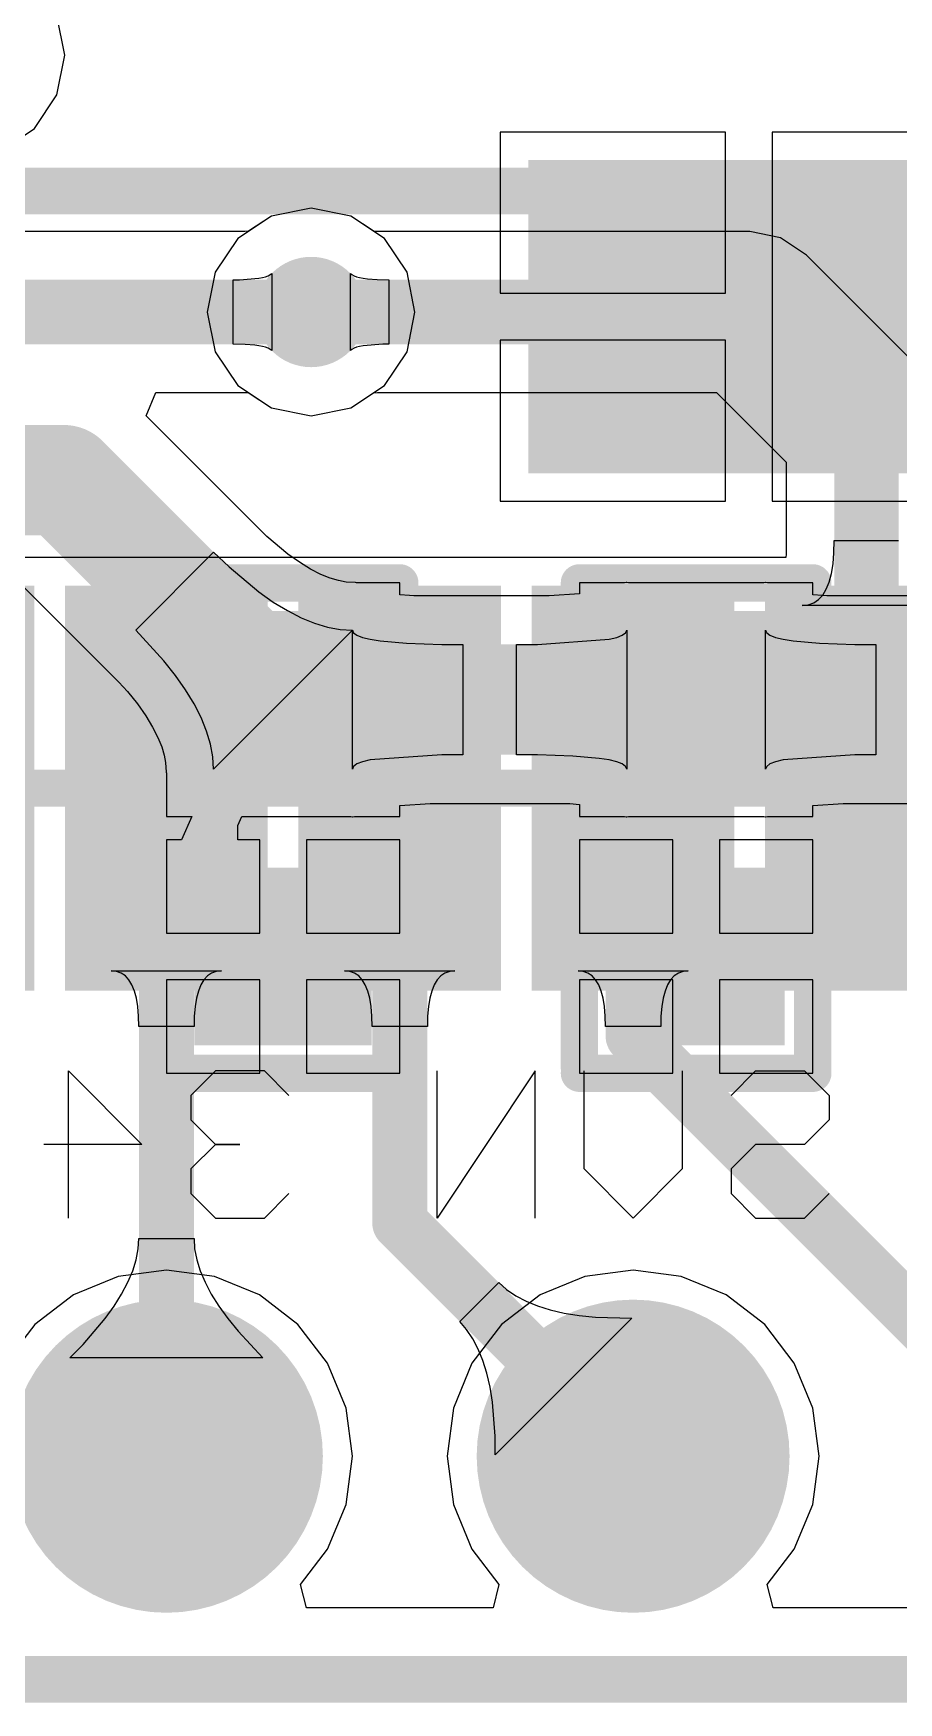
# Model space of a CAD drawing. Header units: millimetres. Extents: x 2.44 to 5.37, y 2.91 to 4.14.
# Drawn here: x 4.7865 to 4.9719, y 2.9072 to 3.2647 of the extents above; entities that cross this region are included whole.
import ezdxf

# ---------------------------------------------------------------- set-up
doc = ezdxf.new("R2010")
doc.units = ezdxf.units.MM
doc.header["$MEASUREMENT"] = 0
for name, color, linetype in [('BottomLayer', 5, 'Continuous'), ('BottomOverlay', 54, 'Continuous'), ('BottomPaste', 16, 'Continuous'), ('BottomSolder', 6, 'Continuous'), ('KeepOutLayer', 6, 'Continuous'), ('MidLayer1', 16, 'Continuous'), ('MidLayer2', 76, 'Continuous'), ('MultiLayer', 9, 'Continuous'), ('PadHoleLayer', 156, 'Continuous'), ('TopLayer', 1, 'Continuous'), ('TopOverlay', 2, 'Continuous'), ('TopPaste', 8, 'Continuous'), ('TopSolder', 216, 'Continuous'), ('ViaHoleLayer', 16, 'Continuous')]:
    doc.layers.add(name, color=color, linetype=linetype)

# ---------------------------------------------------------------- blocks, each defined once
blk = doc.blocks.new('C0603_3')
at = {"layer": 'TopLayer'}
for points in [[(-0.014, -0.008), (0.016, -0.008), (-0.014, 0.022), (0.016, 0.022)], [(0.041, -0.008), (0.071, -0.008), (0.041, 0.022), (0.071, 0.022)]]:
    blk.add_solid(points, dxfattribs=at)
at = {"layer": 'TopOverlay', "const_width": 0.008}
for points in [[(0.018, 0.032), (-0.024, 0.032)], [(-0.024, -0.018), (-0.024, 0.032)], [(0.08, 0.032), (0.038, 0.032)], [(0.081, -0.018), (0.081, 0.032)], [(0.018, -0.018), (-0.024, -0.018)], [(0.08, -0.018), (0.038, -0.018)]]:
    blk.add_lwpolyline(points, dxfattribs=at)
at = {"layer": 'TopOverlay', "const_width": 0.004}
for points in [[(-0.026, 0.032, 1), (-0.022, 0.032, 1)], [(-0.026, 0.032, 1), (-0.022, 0.032, 1)], [(0.016, 0.032, 1), (0.02, 0.032, 1)], [(0.036, 0.032, 1), (0.04, 0.032, 1)], [(0.078, 0.032, 1), (0.082, 0.032, 1)], [(0.079, 0.032, 1), (0.083, 0.032, 1)], [(-0.026, -0.018, 1), (-0.022, -0.018, 1)], [(-0.026, -0.018, 1), (-0.022, -0.018, 1)], [(0.016, -0.018, 1), (0.02, -0.018, 1)], [(0.036, -0.018, 1), (0.04, -0.018, 1)], [(0.078, -0.018, 1), (0.082, -0.018, 1)], [(0.079, -0.018, 1), (0.083, -0.018, 1)]]:
    blk.add_lwpolyline(points, format="xyb", close=True, dxfattribs=at)
at = {"layer": 'TopPaste'}
for points in [[(-0.014, -0.008), (0.016, -0.008), (-0.014, 0.022), (0.016, 0.022)], [(0.041, -0.008), (0.071, -0.008), (0.041, 0.022), (0.071, 0.022)]]:
    blk.add_solid(points, dxfattribs=at)
at = {"layer": 'TopSolder'}
for points in [[(-0.018, -0.012), (0.02, -0.012), (-0.018, 0.026), (0.02, 0.026)], [(0.037, -0.012), (0.075, -0.012), (0.037, 0.026), (0.075, 0.026)]]:
    blk.add_solid(points, dxfattribs=at)
blk = doc.blocks.new('C0603_5')
at = {"layer": 'TopLayer'}
for points in [[(-0.014, -0.008), (0.016, -0.008), (-0.014, 0.022), (0.016, 0.022)], [(0.041, -0.008), (0.071, -0.008), (0.041, 0.022), (0.071, 0.022)]]:
    blk.add_solid(points, dxfattribs=at)
at = {"layer": 'TopOverlay', "const_width": 0.008}
for points in [[(0.018, 0.032), (-0.024, 0.032)], [(-0.024, -0.018), (-0.024, 0.032)], [(0.08, 0.032), (0.038, 0.032)], [(0.081, -0.018), (0.081, 0.032)], [(0.018, -0.018), (-0.024, -0.018)], [(0.08, -0.018), (0.038, -0.018)]]:
    blk.add_lwpolyline(points, dxfattribs=at)
at = {"layer": 'TopOverlay', "const_width": 0.004}
for points in [[(-0.026, 0.032, 1), (-0.022, 0.032, 1)], [(-0.026, 0.032, 1), (-0.022, 0.032, 1)], [(0.016, 0.032, 1), (0.02, 0.032, 1)], [(0.036, 0.032, 1), (0.04, 0.032, 1)], [(0.078, 0.032, 1), (0.082, 0.032, 1)], [(0.079, 0.032, 1), (0.083, 0.032, 1)], [(-0.026, -0.018, 1), (-0.022, -0.018, 1)], [(-0.026, -0.018, 1), (-0.022, -0.018, 1)], [(0.016, -0.018, 1), (0.02, -0.018, 1)], [(0.036, -0.018, 1), (0.04, -0.018, 1)], [(0.078, -0.018, 1), (0.082, -0.018, 1)], [(0.079, -0.018, 1), (0.083, -0.018, 1)]]:
    blk.add_lwpolyline(points, format="xyb", close=True, dxfattribs=at)
at = {"layer": 'TopPaste'}
for points in [[(-0.014, -0.008), (0.016, -0.008), (-0.014, 0.022), (0.016, 0.022)], [(0.041, -0.008), (0.071, -0.008), (0.041, 0.022), (0.071, 0.022)]]:
    blk.add_solid(points, dxfattribs=at)
at = {"layer": 'TopSolder'}
for points in [[(-0.018, -0.012), (0.02, -0.012), (-0.018, 0.026), (0.02, 0.026)], [(0.037, -0.012), (0.075, -0.012), (0.037, 0.026), (0.075, 0.026)]]:
    blk.add_solid(points, dxfattribs=at)
blk = doc.blocks.new('HDR1X12_18')
at = {"layer": 'BottomLayer', "const_width": 0.02953}
for points in [[(0.18524, 0, 1), (0.21476, 0, 1)], [(0.28524, 0, 1), (0.31476, 0, 1)]]:
    blk.add_lwpolyline(points, format="xyb", close=True, dxfattribs=at)
at = {"layer": 'BottomSolder', "const_width": 0.03353}
for points in [[(0.18324, 0, 1), (0.21676, 0, 1)], [(0.28324, 0, 1), (0.31676, 0, 1)]]:
    blk.add_lwpolyline(points, format="xyb", close=True, dxfattribs=at)
at = {"layer": 'MidLayer1', "const_width": 0.02953}
for points in [[(0.18524, 0, 1), (0.21476, 0, 1)], [(0.28524, 0, 1), (0.31476, 0, 1)]]:
    blk.add_lwpolyline(points, format="xyb", close=True, dxfattribs=at)
at = {"layer": 'MidLayer2', "const_width": 0.02953}
for points in [[(0.18524, 0, 1), (0.21476, 0, 1)], [(0.28524, 0, 1), (0.31476, 0, 1)]]:
    blk.add_lwpolyline(points, format="xyb", close=True, dxfattribs=at)
at = {"layer": 'MultiLayer', "const_width": 0.02953}
for points in [[(0.18524, 0, 1), (0.21476, 0, 1)], [(0.28524, 0, 1), (0.31476, 0, 1)]]:
    blk.add_lwpolyline(points, format="xyb", close=True, dxfattribs=at)
at = {"layer": 'PadHoleLayer', "const_width": 0.01772}
for points in [[(0.19114, 0, 1), (0.20886, 0, 1)], [(0.29114, 0, 1), (0.30886, 0, 1)]]:
    blk.add_lwpolyline(points, format="xyb", close=True, dxfattribs=at)
at = {"layer": 'TopLayer', "const_width": 0.02953}
for points in [[(0.18524, 0, 1), (0.21476, 0, 1)], [(0.28524, 0, 1), (0.31476, 0, 1)]]:
    blk.add_lwpolyline(points, format="xyb", close=True, dxfattribs=at)
at = {"layer": 'TopSolder', "const_width": 0.03353}
for points in [[(0.18324, 0, 1), (0.21676, 0, 1)], [(0.28324, 0, 1), (0.31676, 0, 1)]]:
    blk.add_lwpolyline(points, format="xyb", close=True, dxfattribs=at)
blk = doc.blocks.new('TFC____42')
at = {"layer": 'TopLayer'}
blk.add_solid([(0.20313, -0.36353), (0.20313, -0.30447), (0.11651, -0.36353), (0.11651, -0.30447)], dxfattribs=at)
at = {"layer": 'TopOverlay', "const_width": 0.01}
blk.add_lwpolyline([(-0.18, -0.30712), (0.28782, -0.30712)], dxfattribs=at)
at = {"layer": 'TopPaste'}
blk.add_solid([(0.20313, -0.36353), (0.20313, -0.30447), (0.11651, -0.36353), (0.11651, -0.30447)], dxfattribs=at)
at = {"layer": 'TopSolder'}
blk.add_solid([(0.20713, -0.36753), (0.20713, -0.30047), (0.11251, -0.36753), (0.11251, -0.30047)], dxfattribs=at)
blk = doc.blocks.new('ESP32_WROVER_B_50')
at = {"layer": 'BottomLayer'}
for points in [[(-0.03937, -0.66772), (0.03937, -0.66772), (-0.03937, -0.63228), (0.03937, -0.63228)], [(-0.03937, -0.71772), (0.03937, -0.71772), (-0.03937, -0.68228), (0.03937, -0.68228)], [(-0.03937, -0.76772), (0.03937, -0.76772), (-0.03937, -0.73228), (0.03937, -0.73228)], [(-0.03937, -0.81772), (0.03937, -0.81772), (-0.03937, -0.78228), (0.03937, -0.78228)]]:
    blk.add_solid(points, dxfattribs=at)
at = {"layer": 'BottomOverlay', "const_width": 0.00787}
blk.add_lwpolyline([(0, 0.04331), (0, -1.19488)], dxfattribs=at)
at = {"layer": 'BottomPaste'}
for points in [[(-0.03937, -0.66772), (0.03937, -0.66772), (-0.03937, -0.63228), (0.03937, -0.63228)], [(-0.03937, -0.71772), (0.03937, -0.71772), (-0.03937, -0.68228), (0.03937, -0.68228)], [(-0.03937, -0.76772), (0.03937, -0.76772), (-0.03937, -0.73228), (0.03937, -0.73228)], [(-0.03937, -0.81772), (0.03937, -0.81772), (-0.03937, -0.78228), (0.03937, -0.78228)]]:
    blk.add_solid(points, dxfattribs=at)
at = {"layer": 'BottomSolder'}
for points in [[(-0.04337, -0.62172), (0.04337, -0.62172), (-0.04337, -0.57828), (0.04337, -0.57828)], [(-0.04337, -0.67172), (0.04337, -0.67172), (-0.04337, -0.62828), (0.04337, -0.62828)], [(-0.04337, -0.72172), (0.04337, -0.72172), (-0.04337, -0.67828), (0.04337, -0.67828)], [(-0.04337, -0.77172), (0.04337, -0.77172), (-0.04337, -0.72828), (0.04337, -0.72828)], [(-0.04337, -0.82172), (0.04337, -0.82172), (-0.04337, -0.77828), (0.04337, -0.77828)]]:
    blk.add_solid(points, dxfattribs=at)

msp = doc.modelspace()

# ---------------------------------------------------------------- linework, layer by layer
at = {"layer": 'BottomLayer'}
for p, q in [((4.79324, 3.26), (4.79155, 3.26851)), ((4.79155, 3.25149), (4.79324, 3.26)), ((4.78672, 3.24428), (4.79155, 3.25149)), ((4.77951, 3.23945), (4.78672, 3.24428)), ((4.83749, 3.22555), (4.83028, 3.22072)), ((4.846, 3.22724), (4.83749, 3.22555)), ((4.85451, 3.22555), (4.846, 3.22724)), ((4.85948, 3.22222), (4.85451, 3.22555)), ((4.83028, 3.22072), (4.82545, 3.21351)), ((4.85954, 3.22222), (4.85948, 3.22222)), ((4.94, 3.22222), (4.85954, 3.22222)), ((4.94659, 3.22091), (4.94, 3.22222)), ((4.95218, 3.21718), (4.94659, 3.22091)), ((4.97718, 3.19218), (4.95218, 3.21718)), ((4.82545, 3.21351), (4.82376, 3.205)), ((4.85443, 3.19673), (4.85443, 3.21327)), ((4.85443, 3.21327), (4.85476, 3.21301)), ((4.85476, 3.21301), (4.8552, 3.21277)), ((4.8552, 3.21277), (4.85574, 3.21256)), ((4.85574, 3.21256), (4.8564, 3.21239)), ((4.8564, 3.21239), (4.85717, 3.21223)), ((4.85717, 3.21223), (4.85805, 3.21211)), ((4.85805, 3.21211), (4.86014, 3.21194)), ((4.86014, 3.21194), (4.86268, 3.21189)), ((4.86268, 3.21189), (4.86268, 3.19811)), ((4.82376, 3.205), (4.82545, 3.19649)), ((4.82545, 3.19649), (4.83028, 3.18928)), ((4.85476, 3.19699), (4.85443, 3.19673)), ((4.8552, 3.19723), (4.85476, 3.19699)), ((4.85574, 3.19744), (4.8552, 3.19723)), ((4.8564, 3.19761), (4.85574, 3.19744)), ((4.85717, 3.19777), (4.8564, 3.19761)), ((4.86136, 3.1981), (4.85717, 3.19777)), ((4.86268, 3.19811), (4.86136, 3.1981)), ((4.83028, 3.18928), (4.83749, 3.18445)), ((4.85451, 3.18445), (4.85939, 3.18771)), ((4.85939, 3.18771), (4.86022, 3.18778)), ((4.86022, 3.18778), (4.93287, 3.18778)), ((4.93287, 3.18778), (4.94778, 3.17287)), ((4.83749, 3.18445), (4.846, 3.18276)), ((4.846, 3.18276), (4.85451, 3.18445)), ((4.94778, 3.17287), (4.94778, 3.15312)), ((4.95804, 3.15343), (4.95811, 3.15607)), ((4.95811, 3.15607), (4.97189, 3.15607)), ((4.94778, 3.15312), (4.94772, 3.15241)), ((4.95783, 3.15106), (4.95804, 3.15343)), ((4.94772, 3.15241), (4.6943, 3.15241)), ((4.95701, 3.14717), (4.95749, 3.14898)), ((4.95749, 3.14898), (4.95783, 3.15106)), ((4.95563, 3.14439), (4.95639, 3.14564)), ((4.95639, 3.14564), (4.95701, 3.14717)), ((4.95122, 3.14217), (4.95253, 3.14231)), ((4.97878, 3.14217), (4.95122, 3.14217)), ((4.95253, 3.14231), (4.9537, 3.14272)), ((4.9537, 3.14272), (4.95473, 3.14342)), ((4.95473, 3.14342), (4.95563, 3.14439)), ((4.80431, 3.06379), (4.80319, 3.06391)), ((4.80319, 3.06391), (4.82681, 3.06391)), ((4.80532, 3.06343), (4.80431, 3.06379)), ((4.8062, 3.06283), (4.80532, 3.06343)), ((4.82468, 3.06343), (4.8238, 3.06283)), ((4.82569, 3.06379), (4.82468, 3.06343)), ((4.82681, 3.06391), (4.82569, 3.06379)), ((4.85431, 3.06379), (4.85319, 3.06391)), ((4.85319, 3.06391), (4.87681, 3.06391)), ((4.85532, 3.06343), (4.85431, 3.06379)), ((4.8562, 3.06283), (4.85532, 3.06343)), ((4.87469, 3.06343), (4.8738, 3.06283)), ((4.87569, 3.06379), (4.87469, 3.06343)), ((4.87681, 3.06391), (4.87569, 3.06379)), ((4.90431, 3.06379), (4.90319, 3.06391)), ((4.90319, 3.06391), (4.92681, 3.06391)), ((4.90531, 3.06343), (4.90431, 3.06379)), ((4.9062, 3.06283), (4.90531, 3.06343)), ((4.92469, 3.06343), (4.9238, 3.06283)), ((4.92569, 3.06379), (4.92469, 3.06343)), ((4.92681, 3.06391), (4.92569, 3.06379)), ((4.80697, 3.062), (4.8062, 3.06283)), ((4.80762, 3.06093), (4.80697, 3.062)), ((4.80815, 3.05961), (4.80762, 3.06093)), ((4.80856, 3.05806), (4.80815, 3.05961)), ((4.82185, 3.05961), (4.82144, 3.05806)), ((4.82238, 3.06093), (4.82185, 3.05961)), ((4.82303, 3.062), (4.82238, 3.06093)), ((4.8238, 3.06283), (4.82303, 3.062)), ((4.85697, 3.062), (4.8562, 3.06283)), ((4.85762, 3.06093), (4.85697, 3.062)), ((4.85815, 3.05961), (4.85762, 3.06093)), ((4.85856, 3.05806), (4.85815, 3.05961)), ((4.87185, 3.05961), (4.87144, 3.05806)), ((4.87238, 3.06093), (4.87185, 3.05961)), ((4.87303, 3.062), (4.87238, 3.06093)), ((4.8738, 3.06283), (4.87303, 3.062)), ((4.90697, 3.062), (4.9062, 3.06283)), ((4.90762, 3.06093), (4.90697, 3.062)), ((4.90815, 3.05961), (4.90762, 3.06093)), ((4.90856, 3.05806), (4.90815, 3.05961)), ((4.92185, 3.05961), (4.92144, 3.05806)), ((4.92238, 3.06093), (4.92185, 3.05961)), ((4.92303, 3.062), (4.92238, 3.06093)), ((4.9238, 3.06283), (4.92303, 3.062)), ((4.80886, 3.05627), (4.80856, 3.05806)), ((4.80904, 3.05424), (4.80886, 3.05627)), ((4.82114, 3.05627), (4.82096, 3.05424)), ((4.82144, 3.05806), (4.82114, 3.05627)), ((4.85886, 3.05627), (4.85856, 3.05806)), ((4.85904, 3.05424), (4.85886, 3.05627)), ((4.87114, 3.05627), (4.87096, 3.05424)), ((4.87144, 3.05806), (4.87114, 3.05627)), ((4.90886, 3.05627), (4.90856, 3.05806)), ((4.90904, 3.05424), (4.90886, 3.05627)), ((4.92114, 3.05627), (4.92096, 3.05424)), ((4.92144, 3.05806), (4.92114, 3.05627)), ((4.80909, 3.05198), (4.80904, 3.05424)), ((4.82096, 3.05424), (4.82091, 3.05198)), ((4.85909, 3.05198), (4.85904, 3.05424)), ((4.87096, 3.05424), (4.87091, 3.05198)), ((4.90909, 3.05198), (4.90904, 3.05424)), ((4.92096, 3.05424), (4.92091, 3.05198)), ((4.82091, 3.05198), (4.80909, 3.05198)), ((4.87091, 3.05198), (4.85909, 3.05198)), ((4.92091, 3.05198), (4.90909, 3.05198)), ((4.80895, 3.0044), (4.80909, 3.00665)), ((4.80909, 3.00665), (4.82091, 3.00665)), ((4.82091, 3.00665), (4.82105, 3.0044)), ((4.8085, 3.00208), (4.80895, 3.0044)), ((4.82105, 3.0044), (4.8215, 3.00208)), ((4.80673, 2.99723), (4.80777, 2.99969)), ((4.80777, 2.99969), (4.8085, 3.00208)), ((4.8215, 3.00208), (4.82223, 2.99969)), ((4.82223, 2.99969), (4.82327, 2.99723)), ((4.8054, 2.99471), (4.80673, 2.99723)), ((4.82327, 2.99723), (4.8246, 2.99471)), ((4.87784, 2.98881), (4.88619, 2.99716)), ((4.88619, 2.99716), (4.88789, 2.99567)), ((4.88789, 2.99567), (4.88984, 2.99435)), ((4.80186, 2.98947), (4.80378, 2.99212)), ((4.80378, 2.99212), (4.8054, 2.99471)), ((4.8246, 2.99471), (4.82622, 2.99212)), ((4.82622, 2.99212), (4.82814, 2.98947)), ((4.88984, 2.99435), (4.89205, 2.99318)), ((4.89205, 2.99318), (4.89452, 2.99218)), ((4.89452, 2.99218), (4.89724, 2.99133)), ((4.79714, 2.98395), (4.80186, 2.98947)), ((4.82814, 2.98947), (4.83035, 2.98674)), ((4.87933, 2.98711), (4.87784, 2.98881)), ((4.9147, 2.98953), (4.88547, 2.9603)), ((4.89724, 2.99133), (4.90022, 2.99065)), ((4.90022, 2.99065), (4.90346, 2.99013)), ((4.90346, 2.99013), (4.90695, 2.98977)), ((4.90695, 2.98977), (4.9147, 2.98953)), ((4.83035, 2.98674), (4.83567, 2.98109)), ((4.88065, 2.98516), (4.87933, 2.98711)), ((4.88182, 2.98295), (4.88065, 2.98516)), ((4.79433, 2.98109), (4.79714, 2.98395)), ((4.83567, 2.98109), (4.79433, 2.98109)), ((4.88282, 2.98048), (4.88182, 2.98295)), ((4.88367, 2.97776), (4.88282, 2.98048)), ((4.88435, 2.97478), (4.88367, 2.97776)), ((4.88487, 2.97154), (4.88435, 2.97478)), ((4.88543, 2.9643), (4.88487, 2.97154)), ((4.88547, 2.9603), (4.88543, 2.9643))]:
    msp.add_line(p, q, dxfattribs=at)
for points, const_width in [([(4.84009, 3.205, 1), (4.85191, 3.205, 1)], 0.01181), ([(4.84256, 3.205, 1), (4.84944, 3.205, 1)], 0.00689), ([(4.93656, 3.205, 1), (4.94344, 3.205, 1)], 0.00689), ([(4.93656, 3.205, 1), (4.94344, 3.205, 1)], 0.00689), ([(4.96156, 3.18, 1), (4.96844, 3.18, 1)], 0.00689), ([(4.96156, 3.18, 1), (4.96844, 3.18, 1)], 0.00689), ([(4.96156, 3.10304, 1), (4.96844, 3.10304, 1)], 0.00689), ([(4.81205, 3.10304, 1), (4.81795, 3.10304, 1)], 0.00591), ([(4.86205, 3.10304, 1), (4.86795, 3.10304, 1)], 0.00591), ([(4.91205, 3.10304, 1), (4.91795, 3.10304, 1)], 0.00591), ([(4.91205, 3.05, 1), (4.91795, 3.05, 1)], 0.00591), ([(4.91205, 3.05, 1), (4.91795, 3.05, 1)], 0.00591), ([(4.86205, 3.01, 1), (4.86795, 3.01, 1)], 0.00591), ([(4.86205, 3.01, 1), (4.86795, 3.01, 1)], 0.00591), ([(4.81205, 2.96, 1), (4.81795, 2.96, 1)], 0.00591), ([(4.91205, 2.96, 1), (4.91795, 2.96, 1)], 0.00591)]:
    msp.add_lwpolyline(points, format="xyb", close=True, dxfattribs=dict(at, const_width=const_width))
for points, const_width in [([(4.846, 3.205), (4.94, 3.205)], 0.01378), ([(4.94, 3.205), (4.965, 3.18)], 0.01378), ([(4.965, 3.10304), (4.965, 3.18)], 0.01378), ([(4.815, 2.96), (4.815, 3.10304)], 0.01181), ([(4.865, 3.01), (4.865, 3.10304)], 0.01181), ([(4.915, 3.05), (4.915, 3.10304)], 0.01181), ([(4.915, 3.05), (5.005, 2.96)], 0.01181), ([(4.865, 3.01), (4.915, 2.96)], 0.01181)]:
    msp.add_lwpolyline(points, dxfattribs=dict(at, const_width=const_width))
at = {"layer": 'BottomOverlay'}
for p, q in [((4.79401, 3.011), (4.79401, 3.04249)), ((4.79401, 3.04249), (4.80975, 3.02674)), ((4.8255, 3.04249), (4.82025, 3.03724)), ((4.83599, 3.04249), (4.8255, 3.04249)), ((4.84124, 3.03724), (4.83599, 3.04249)), ((4.89401, 3.04249), (4.87302, 3.011)), ((4.87302, 3.011), (4.87302, 3.04249)), ((4.89401, 3.011), (4.89401, 3.04249)), ((4.9045, 3.0215), (4.9045, 3.04249)), ((4.9255, 3.04249), (4.9255, 3.0215)), ((4.93599, 3.03724), (4.94124, 3.04249)), ((4.94124, 3.04249), (4.95173, 3.04249)), ((4.95173, 3.04249), (4.95698, 3.03724)), ((4.82025, 3.03724), (4.82025, 3.03199)), ((4.95698, 3.03724), (4.95698, 3.03199)), ((4.82025, 3.03199), (4.8255, 3.02674)), ((4.95698, 3.03199), (4.95173, 3.02674)), ((4.80975, 3.02674), (4.78876, 3.02674)), ((4.8255, 3.02674), (4.82025, 3.0215)), ((4.8255, 3.02674), (4.83074, 3.02674)), ((4.83074, 3.02674), (4.8255, 3.02674)), ((4.94124, 3.02674), (4.93599, 3.0215)), ((4.95173, 3.02674), (4.94124, 3.02674)), ((4.82025, 3.0215), (4.82025, 3.01625)), ((4.915, 3.011), (4.9045, 3.0215)), ((4.9255, 3.0215), (4.915, 3.011)), ((4.93599, 3.0215), (4.93599, 3.01625)), ((4.82025, 3.01625), (4.8255, 3.011)), ((4.83599, 3.011), (4.84124, 3.01625)), ((4.93599, 3.01625), (4.94124, 3.011)), ((4.95173, 3.011), (4.95698, 3.01625)), ((4.8255, 3.011), (4.83599, 3.011)), ((4.94124, 3.011), (4.95173, 3.011))]:
    msp.add_line(p, q, dxfattribs=at)
at = {"layer": 'KeepOutLayer', "const_width": 0.01}
msp.add_lwpolyline([(3.61132, 2.91224), (5.27986, 2.91224)], dxfattribs=at)
at = {"layer": 'MidLayer1'}
for p, q in [((4.79324, 3.26), (4.79155, 3.26851)), ((4.79155, 3.25149), (4.79324, 3.26)), ((4.78672, 3.24428), (4.79155, 3.25149)), ((4.77951, 3.23945), (4.78672, 3.24428)), ((4.83749, 3.22555), (4.83028, 3.22072)), ((4.846, 3.22724), (4.83749, 3.22555)), ((4.85451, 3.22555), (4.846, 3.22724)), ((4.86172, 3.22072), (4.85451, 3.22555)), ((4.83028, 3.22072), (4.82545, 3.21351)), ((4.86655, 3.21351), (4.86172, 3.22072)), ((4.82545, 3.21351), (4.82376, 3.205)), ((4.86824, 3.205), (4.86655, 3.21351)), ((4.82376, 3.205), (4.82545, 3.19649)), ((4.86655, 3.19649), (4.86824, 3.205)), ((4.82545, 3.19649), (4.83028, 3.18928)), ((4.86172, 3.18928), (4.86655, 3.19649)), ((4.83028, 3.18928), (4.83749, 3.18445)), ((4.85451, 3.18445), (4.86172, 3.18928)), ((4.83749, 3.18445), (4.846, 3.18276)), ((4.846, 3.18276), (4.85451, 3.18445)), ((4.815, 2.99987), (4.80468, 2.99851)), ((4.82532, 2.99851), (4.815, 2.99987)), ((4.915, 2.99987), (4.90468, 2.99851)), ((4.92532, 2.99851), (4.915, 2.99987)), ((4.80468, 2.99851), (4.79507, 2.99453)), ((4.83493, 2.99453), (4.82532, 2.99851)), ((4.90468, 2.99851), (4.89507, 2.99453)), ((4.93493, 2.99453), (4.92532, 2.99851)), ((4.79507, 2.99453), (4.78681, 2.98819)), ((4.84319, 2.98819), (4.83493, 2.99453)), ((4.89507, 2.99453), (4.88681, 2.98819)), ((4.94319, 2.98819), (4.93493, 2.99453)), ((4.78681, 2.98819), (4.78047, 2.97993)), ((4.84953, 2.97993), (4.84319, 2.98819)), ((4.88681, 2.98819), (4.88047, 2.97993)), ((4.94953, 2.97993), (4.94319, 2.98819)), ((4.85351, 2.97032), (4.84953, 2.97993)), ((4.88047, 2.97993), (4.87649, 2.97032)), ((4.95351, 2.97032), (4.94953, 2.97993)), ((4.85487, 2.96), (4.85351, 2.97032)), ((4.87649, 2.97032), (4.87513, 2.96)), ((4.95487, 2.96), (4.95351, 2.97032)), ((4.85351, 2.94968), (4.85487, 2.96)), ((4.87513, 2.96), (4.87649, 2.94968)), ((4.95351, 2.94968), (4.95487, 2.96)), ((4.84953, 2.94007), (4.85351, 2.94968)), ((4.87649, 2.94968), (4.88047, 2.94007)), ((4.94953, 2.94007), (4.95351, 2.94968)), ((4.84375, 2.93253), (4.84953, 2.94007)), ((4.88047, 2.94007), (4.88625, 2.93253)), ((4.94375, 2.93253), (4.94953, 2.94007)), ((4.84502, 2.92753), (4.84375, 2.93253)), ((4.88625, 2.93253), (4.88498, 2.92753)), ((4.94502, 2.92753), (4.94375, 2.93253)), ((4.88498, 2.92753), (4.84502, 2.92753)), ((4.98498, 2.92753), (4.94502, 2.92753))]:
    msp.add_line(p, q, dxfattribs=at)
at = {"layer": 'MidLayer1', "const_width": 0.01181}
msp.add_lwpolyline([(4.84009, 3.205, 1), (4.85191, 3.205, 1)], format="xyb", close=True, dxfattribs=at)
at = {"layer": 'MidLayer2', "const_width": 0.01181}
msp.add_lwpolyline([(4.84009, 3.205, 1), (4.85191, 3.205, 1)], format="xyb", close=True, dxfattribs=at)
at = {"layer": 'MultiLayer', "const_width": 0.01181}
msp.add_lwpolyline([(4.84009, 3.205, 1), (4.85191, 3.205, 1)], format="xyb", close=True, dxfattribs=at)
at = {"layer": 'TopLayer'}
for p, q in [((4.79324, 3.26), (4.79155, 3.26851)), ((4.79155, 3.25149), (4.79324, 3.26)), ((4.78672, 3.24428), (4.79155, 3.25149)), ((4.77951, 3.23945), (4.78672, 3.24428)), ((4.93482, 3.24353), (4.88651, 3.24353)), ((4.88651, 3.24353), (4.88651, 3.209)), ((4.93482, 3.209), (4.93482, 3.24353)), ((4.99313, 3.24353), (4.94482, 3.24353)), ((4.94482, 3.24353), (4.94482, 3.204)), ((4.83749, 3.22555), (4.83261, 3.22229)), ((4.846, 3.22724), (4.83749, 3.22555)), ((4.85451, 3.22555), (4.846, 3.22724)), ((4.86172, 3.22072), (4.85451, 3.22555)), ((4.83178, 3.22222), (4.653, 3.22222)), ((4.83261, 3.22229), (4.83178, 3.22222)), ((4.86655, 3.21351), (4.86172, 3.22072)), ((4.83724, 3.21301), (4.83757, 3.21327)), ((4.83757, 3.21327), (4.83757, 3.19673)), ((4.86824, 3.205), (4.86655, 3.21351)), ((4.82932, 3.21189), (4.83064, 3.2119)), ((4.82932, 3.19811), (4.82932, 3.21189)), ((4.83064, 3.2119), (4.83483, 3.21223)), ((4.83483, 3.21223), (4.8356, 3.21239)), ((4.8356, 3.21239), (4.83626, 3.21256)), ((4.83626, 3.21256), (4.8368, 3.21277)), ((4.8368, 3.21277), (4.83724, 3.21301)), ((4.88651, 3.209), (4.93482, 3.209)), ((4.86655, 3.19649), (4.86824, 3.205)), ((4.94482, 3.204), (4.94482, 3.16447)), ((4.93482, 3.199), (4.88651, 3.199)), ((4.88651, 3.199), (4.88651, 3.16447)), ((4.93482, 3.16447), (4.93482, 3.199)), ((4.83186, 3.19806), (4.82932, 3.19811)), ((4.83395, 3.19789), (4.83186, 3.19806)), ((4.83483, 3.19777), (4.83395, 3.19789)), ((4.8356, 3.19761), (4.83483, 3.19777)), ((4.83626, 3.19744), (4.8356, 3.19761)), ((4.8368, 3.19723), (4.83626, 3.19744)), ((4.83724, 3.19699), (4.8368, 3.19723)), ((4.83757, 3.19673), (4.83724, 3.19699)), ((4.86172, 3.18928), (4.86655, 3.19649)), ((4.85451, 3.18445), (4.86172, 3.18928)), ((4.81067, 3.18278), (4.81274, 3.18778)), ((4.81274, 3.18778), (4.83246, 3.18778)), ((4.83246, 3.18778), (4.83252, 3.18777)), ((4.83252, 3.18777), (4.83749, 3.18445)), ((4.83652, 3.15693), (4.81067, 3.18278)), ((4.83749, 3.18445), (4.846, 3.18276)), ((4.846, 3.18276), (4.85451, 3.18445)), ((4.88651, 3.16447), (4.93482, 3.16447)), ((4.94482, 3.16447), (4.98976, 3.16447)), ((4.84103, 3.15316), (4.83652, 3.15693)), ((4.80842, 3.13688), (4.82512, 3.15358)), ((4.82512, 3.15358), (4.82842, 3.15041)), ((4.84349, 3.15142), (4.84103, 3.15316)), ((4.82842, 3.15041), (4.83481, 3.14506)), ((4.84589, 3.14996), (4.84349, 3.15142)), ((4.84811, 3.14883), (4.84589, 3.14996)), ((4.78379, 3.14676), (4.80483, 3.12572)), ((4.85011, 3.14801), (4.84811, 3.14883)), ((4.8519, 3.14748), (4.85011, 3.14801)), ((4.85348, 3.14718), (4.8519, 3.14748)), ((4.85552, 3.14706), (4.85348, 3.14718)), ((4.85573, 3.147), (4.85552, 3.14706)), ((4.865, 3.147), (4.85573, 3.147)), ((4.865, 3.14445), (4.865, 3.147)), ((4.91318, 3.147), (4.9035, 3.147)), ((4.9035, 3.147), (4.9035, 3.14469)), ((4.91354, 3.14708), (4.91318, 3.147)), ((4.91358, 3.14707), (4.91354, 3.14708)), ((4.91362, 3.14708), (4.91358, 3.14707)), ((4.914, 3.147), (4.91362, 3.14708)), ((4.943, 3.147), (4.914, 3.147)), ((4.94338, 3.14708), (4.943, 3.147)), ((4.94342, 3.14707), (4.94338, 3.14708)), ((4.94346, 3.14708), (4.94342, 3.14707)), ((4.94382, 3.147), (4.94346, 3.14708)), ((4.9535, 3.147), (4.94382, 3.147)), ((4.9535, 3.14445), (4.9535, 3.147)), ((4.83481, 3.14506), (4.8379, 3.14289)), ((4.8379, 3.14289), (4.84091, 3.14106)), ((4.86706, 3.14427), (4.865, 3.14445)), ((4.868, 3.14424), (4.86706, 3.14427)), ((4.897, 3.14424), (4.868, 3.14424)), ((4.9035, 3.14469), (4.897, 3.14424)), ((4.95556, 3.14427), (4.9535, 3.14445)), ((4.9565, 3.14424), (4.95556, 3.14427)), ((4.9855, 3.14424), (4.9565, 3.14424)), ((4.84091, 3.14106), (4.84385, 3.13955)), ((4.84385, 3.13955), (4.84672, 3.13838)), ((4.84672, 3.13838), (4.84951, 3.13755)), ((4.81443, 3.13034), (4.80842, 3.13688)), ((4.85488, 3.13688), (4.82512, 3.10712)), ((4.84951, 3.13755), (4.85223, 3.13705)), ((4.85223, 3.13705), (4.85488, 3.13688)), ((4.85488, 3.10712), (4.85488, 3.13688)), ((4.85488, 3.13688), (4.85512, 3.1363)), ((4.85512, 3.1363), (4.85582, 3.13578)), ((4.85582, 3.13578), (4.85701, 3.13531)), ((4.85701, 3.13531), (4.85866, 3.13492)), ((4.85866, 3.13492), (4.86079, 3.13458)), ((4.89449, 3.13384), (4.90984, 3.13492)), ((4.90984, 3.13492), (4.91149, 3.13531)), ((4.91149, 3.13531), (4.91268, 3.13578)), ((4.91268, 3.13578), (4.91338, 3.1363)), ((4.91338, 3.1363), (4.91362, 3.13688)), ((4.91362, 3.13688), (4.91362, 3.10712)), ((4.94338, 3.10712), (4.94338, 3.13688)), ((4.94338, 3.13688), (4.94362, 3.1363)), ((4.94362, 3.1363), (4.94432, 3.13578)), ((4.94432, 3.13578), (4.94551, 3.13531)), ((4.94551, 3.13531), (4.94716, 3.13492)), ((4.94716, 3.13492), (4.94929, 3.13458)), ((4.86079, 3.13458), (4.86645, 3.13409)), ((4.86645, 3.13409), (4.87401, 3.13384)), ((4.87401, 3.13384), (4.8785, 3.13381)), ((4.8785, 3.13381), (4.8785, 3.11019)), ((4.89, 3.13381), (4.89449, 3.13384)), ((4.89, 3.11019), (4.89, 3.13381)), ((4.94929, 3.13458), (4.95495, 3.13409)), ((4.95495, 3.13409), (4.96251, 3.13384)), ((4.96251, 3.13384), (4.967, 3.13381)), ((4.967, 3.13381), (4.967, 3.11019)), ((4.81694, 3.12719), (4.81443, 3.13034)), ((4.80483, 3.12572), (4.80667, 3.12372)), ((4.81911, 3.1241), (4.81694, 3.12719)), ((4.82094, 3.12109), (4.81911, 3.1241)), ((4.80667, 3.12372), (4.80877, 3.12108)), ((4.80877, 3.12108), (4.81058, 3.11851)), ((4.82245, 3.11815), (4.82094, 3.12109)), ((4.81058, 3.11851), (4.81204, 3.1161)), ((4.82362, 3.11528), (4.82245, 3.11815)), ((4.81204, 3.1161), (4.81317, 3.11389)), ((4.81317, 3.11389), (4.81399, 3.11189)), ((4.82445, 3.11249), (4.82362, 3.11528)), ((4.81399, 3.11189), (4.81452, 3.1101)), ((4.81452, 3.1101), (4.81482, 3.10852)), ((4.82495, 3.10977), (4.82445, 3.11249)), ((4.82512, 3.10712), (4.82495, 3.10977)), ((4.87401, 3.11016), (4.85866, 3.10908)), ((4.8785, 3.11019), (4.87401, 3.11016)), ((4.89449, 3.11016), (4.89, 3.11019)), ((4.90205, 3.10991), (4.89449, 3.11016)), ((4.90771, 3.10942), (4.90205, 3.10991)), ((4.96251, 3.11016), (4.94716, 3.10908)), ((4.967, 3.11019), (4.96251, 3.11016)), ((4.81482, 3.10852), (4.81494, 3.10648)), ((4.81494, 3.10648), (4.815, 3.10627)), ((4.815, 3.10627), (4.815, 3.097)), ((4.85512, 3.1077), (4.85488, 3.10712)), ((4.85582, 3.10822), (4.85512, 3.1077)), ((4.85701, 3.10869), (4.85582, 3.10822)), ((4.85866, 3.10908), (4.85701, 3.10869)), ((4.90984, 3.10908), (4.90771, 3.10942)), ((4.91149, 3.10869), (4.90984, 3.10908)), ((4.91268, 3.10822), (4.91149, 3.10869)), ((4.91338, 3.1077), (4.91268, 3.10822)), ((4.91362, 3.10712), (4.91338, 3.1077)), ((4.94362, 3.1077), (4.94338, 3.10712)), ((4.94432, 3.10822), (4.94362, 3.1077)), ((4.94551, 3.10869), (4.94432, 3.10822)), ((4.94716, 3.10908), (4.94551, 3.10869)), ((4.865, 3.09931), (4.8715, 3.09976)), ((4.865, 3.097), (4.865, 3.09931)), ((4.8715, 3.09976), (4.9005, 3.09976)), ((4.9005, 3.09976), (4.90144, 3.09973)), ((4.90144, 3.09973), (4.9035, 3.09955)), ((4.9035, 3.09955), (4.9035, 3.097)), ((4.9535, 3.09931), (4.96, 3.09976)), ((4.9535, 3.097), (4.9535, 3.09931)), ((4.96, 3.09976), (4.989, 3.09976)), ((4.815, 3.097), (4.82042, 3.097)), ((4.82042, 3.097), (4.81826, 3.092)), ((4.83028, 3.09502), (4.83118, 3.097)), ((4.83118, 3.097), (4.8545, 3.097)), ((4.8545, 3.097), (4.85488, 3.09692)), ((4.85488, 3.09692), (4.85492, 3.09693)), ((4.85492, 3.09693), (4.85496, 3.09692)), ((4.85496, 3.09692), (4.85532, 3.097)), ((4.85532, 3.097), (4.865, 3.097)), ((4.9035, 3.097), (4.91318, 3.097)), ((4.91318, 3.097), (4.91354, 3.09692)), ((4.91354, 3.09692), (4.91358, 3.09693)), ((4.91358, 3.09693), (4.91362, 3.09692)), ((4.91362, 3.09692), (4.914, 3.097)), ((4.914, 3.097), (4.943, 3.097)), ((4.943, 3.097), (4.94338, 3.09692)), ((4.94338, 3.09692), (4.94342, 3.09693)), ((4.94342, 3.09693), (4.94346, 3.09692)), ((4.94346, 3.09692), (4.94382, 3.097)), ((4.94382, 3.097), (4.9535, 3.097)), ((4.81826, 3.092), (4.815, 3.092)), ((4.815, 3.092), (4.815, 3.072)), ((4.83029, 3.092), (4.83028, 3.09502)), ((4.835, 3.092), (4.83029, 3.092)), ((4.835, 3.072), (4.835, 3.092)), ((4.865, 3.092), (4.845, 3.092)), ((4.845, 3.092), (4.845, 3.072)), ((4.865, 3.072), (4.865, 3.092)), ((4.9235, 3.092), (4.9035, 3.092)), ((4.9035, 3.092), (4.9035, 3.072)), ((4.9235, 3.072), (4.9235, 3.092)), ((4.9535, 3.092), (4.9335, 3.092)), ((4.9335, 3.092), (4.9335, 3.072)), ((4.9535, 3.072), (4.9535, 3.092)), ((4.815, 3.072), (4.835, 3.072)), ((4.845, 3.072), (4.865, 3.072)), ((4.9035, 3.072), (4.9235, 3.072)), ((4.9335, 3.072), (4.9535, 3.072)), ((4.835, 3.062), (4.815, 3.062)), ((4.815, 3.062), (4.815, 3.042)), ((4.835, 3.042), (4.835, 3.062)), ((4.865, 3.062), (4.845, 3.062)), ((4.845, 3.062), (4.845, 3.042)), ((4.865, 3.042), (4.865, 3.062)), ((4.9235, 3.062), (4.9035, 3.062)), ((4.9035, 3.062), (4.9035, 3.042)), ((4.9235, 3.042), (4.9235, 3.062)), ((4.9535, 3.062), (4.9335, 3.062)), ((4.9335, 3.062), (4.9335, 3.042)), ((4.9535, 3.042), (4.9535, 3.062)), ((4.815, 3.042), (4.835, 3.042)), ((4.845, 3.042), (4.865, 3.042)), ((4.9035, 3.042), (4.9235, 3.042)), ((4.9335, 3.042), (4.9535, 3.042)), ((4.815, 2.99987), (4.80468, 2.99851)), ((4.82532, 2.99851), (4.815, 2.99987)), ((4.915, 2.99987), (4.90468, 2.99851)), ((4.92532, 2.99851), (4.915, 2.99987)), ((4.80468, 2.99851), (4.79507, 2.99453)), ((4.83493, 2.99453), (4.82532, 2.99851)), ((4.90468, 2.99851), (4.89507, 2.99453)), ((4.93493, 2.99453), (4.92532, 2.99851)), ((4.79507, 2.99453), (4.78681, 2.98819)), ((4.84319, 2.98819), (4.83493, 2.99453)), ((4.89507, 2.99453), (4.88681, 2.98819)), ((4.94319, 2.98819), (4.93493, 2.99453)), ((4.78681, 2.98819), (4.78047, 2.97993)), ((4.84953, 2.97993), (4.84319, 2.98819)), ((4.88681, 2.98819), (4.88047, 2.97993)), ((4.94953, 2.97993), (4.94319, 2.98819)), ((4.85351, 2.97032), (4.84953, 2.97993)), ((4.88047, 2.97993), (4.87649, 2.97032)), ((4.95351, 2.97032), (4.94953, 2.97993)), ((4.85487, 2.96), (4.85351, 2.97032)), ((4.87649, 2.97032), (4.87513, 2.96)), ((4.95487, 2.96), (4.95351, 2.97032)), ((4.85351, 2.94968), (4.85487, 2.96)), ((4.87513, 2.96), (4.87649, 2.94968)), ((4.95351, 2.94968), (4.95487, 2.96)), ((4.84953, 2.94007), (4.85351, 2.94968)), ((4.87649, 2.94968), (4.88047, 2.94007)), ((4.94953, 2.94007), (4.95351, 2.94968)), ((4.84375, 2.93253), (4.84953, 2.94007)), ((4.88047, 2.94007), (4.88625, 2.93253)), ((4.94375, 2.93253), (4.94953, 2.94007)), ((4.84502, 2.92753), (4.84375, 2.93253)), ((4.88625, 2.93253), (4.88498, 2.92753)), ((4.94502, 2.92753), (4.94375, 2.93253)), ((4.88498, 2.92753), (4.84502, 2.92753)), ((4.98498, 2.92753), (4.94502, 2.92753))]:
    msp.add_line(p, q, dxfattribs=at)
for points, const_width in [([(4.84009, 3.205, 1), (4.85191, 3.205, 1)], 0.01181), ([(4.84256, 3.205, 1), (4.84944, 3.205, 1)], 0.00689), ([(4.78709, 3.169, 1), (4.79891, 3.169, 1)], 0.01181), ([(4.78709, 3.169, 1), (4.79891, 3.169, 1)], 0.01181), ([(4.83409, 3.122, 1), (4.84591, 3.122, 1)], 0.01181), ([(4.83409, 3.122, 1), (4.84591, 3.122, 1)], 0.01181), ([(4.92259, 3.122, 1), (4.93441, 3.122, 1)], 0.01181), ([(4.92259, 3.122, 1), (4.93441, 3.122, 1)], 0.01181)]:
    msp.add_lwpolyline(points, format="xyb", close=True, dxfattribs=dict(at, const_width=const_width))
for points, const_width in [([(4.653, 3.205), (4.846, 3.205)], 0.01378), ([(4.672, 3.169), (4.793, 3.169)], 0.02362), ([(4.793, 3.169), (4.84, 3.122)], 0.02362), ([(4.84, 3.122), (4.9285, 3.122)], 0.02362), ([(4.9285, 3.122), (5.017, 3.122)], 0.02362)]:
    msp.add_lwpolyline(points, dxfattribs=dict(at, const_width=const_width))
at = {"layer": 'ViaHoleLayer', "const_width": 0.00591}
msp.add_lwpolyline([(4.84305, 3.205, 1), (4.84895, 3.205, 1)], format="xyb", close=True, dxfattribs=at)

# ---------------------------------------------------------------- block references
msp.add_blockref('TFC____42', (4.78, 3.538))
for name, p, rotation in [('ESP32_WROVER_B_50', (4.165, 3.10304), 90), ('C0603_5', (4.833, 3.123), 270), ('C0603_3', (4.9215, 3.123), 270), ('HDR1X12_18', (5.115, 2.96), 180)]:
    msp.add_blockref(name, p, dxfattribs=dict(rotation=rotation))

doc.saveas('drawing.dxf')
